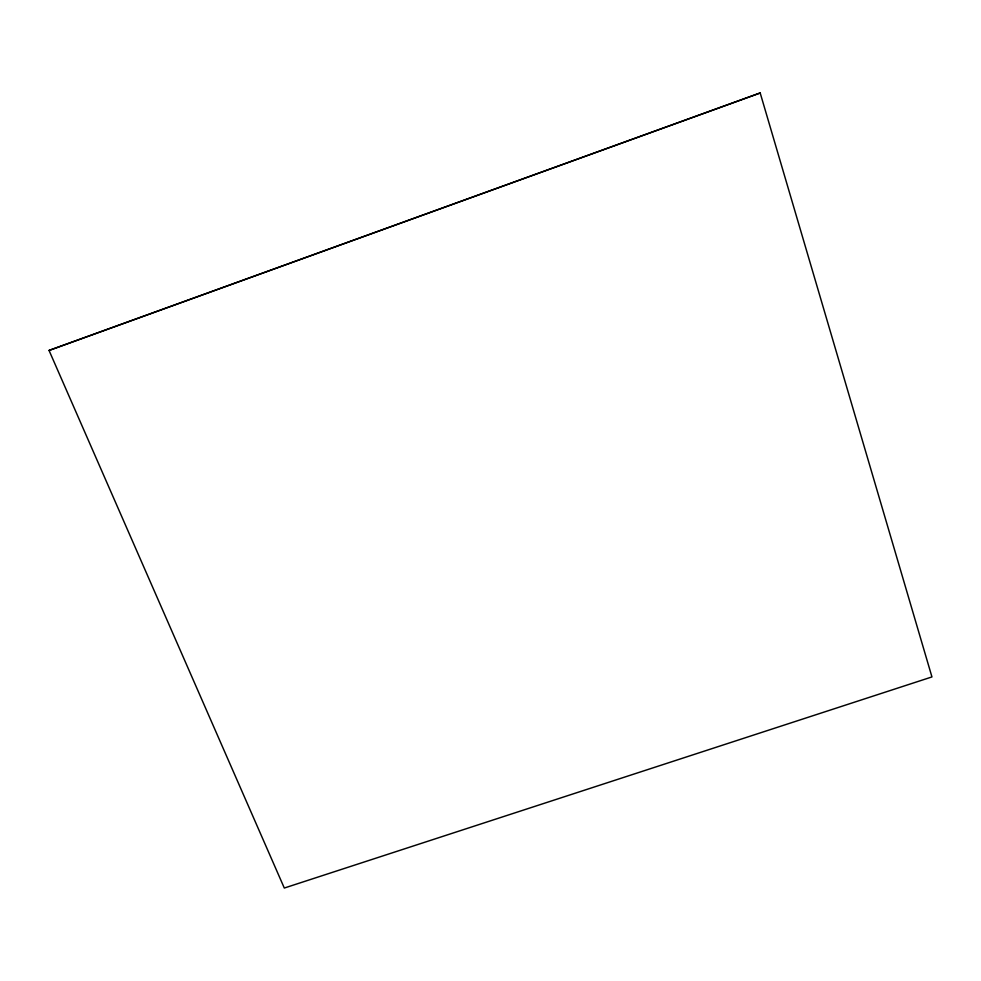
<?xml version="1.0" encoding="UTF-8"?>
<svg xmlns="http://www.w3.org/2000/svg" width="981" height="981" viewBox="0 0 981 981"><rect width="100%" height="100%" fill="white"/><g stroke="black" fill="none" stroke-linecap="round" stroke-linejoin="round"><path stroke-width="1.47" d="M49.05 350.438L760.189 92.962L931.95 676.927L284.306 888.038L49.05 350.438L760.189 92.962"/></g></svg>
